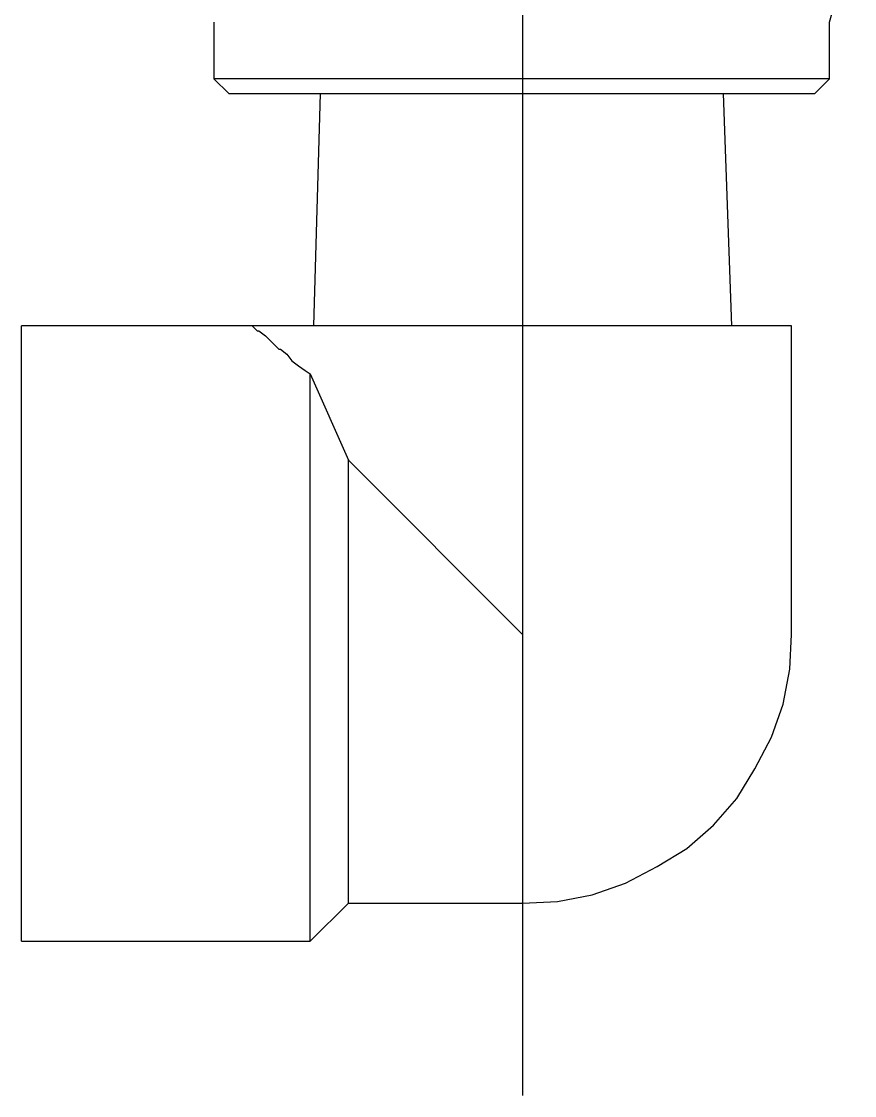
# Model space of a CAD drawing. Header units: millimetres. Extents: x -211 to 45495, y 24 to 52952.
# Drawn here: x 23138.4 to 23181.7, y 27035.4 to 27091.2 of the extents above; entities that cross this region are included whole.
import ezdxf

# ---------------------------------------------------------------- set-up
doc = ezdxf.new("R2010")
doc.units = ezdxf.units.MM
doc.layers.add('Layer2', color=7, linetype='Continuous')

# ---------------------------------------------------------------- blocks, each defined once
blk = doc.blocks.new('BLKF645')
at = {"layer": 'Layer2', "color": 7, "linetype": 'Continuous', "lineweight": 25}
for p, q in [((23150.397, 27075.355), (23150.656, 27075.097)), ((23150.656, 27075.097), (23150.742, 27075.097)), ((23150.742, 27075.097), (23151.086, 27074.838)), ((23151.086, 27074.838), (23151.431, 27074.494)), ((23151.431, 27074.494), (23151.689, 27074.236)), ((23151.689, 27074.236), (23151.775, 27074.149)), ((23151.775, 27074.149), (23151.861, 27074.149)), ((23151.861, 27074.149), (23152.206, 27073.891)), ((23152.206, 27073.891), (23152.464, 27073.547)), ((23152.464, 27073.547), (23152.808, 27073.288)), ((23152.808, 27073.288), (23153.153, 27073.03))]:
    blk.add_line(p, q, dxfattribs=at)
blk = doc.blocks.new('BLKF646')
at = {"layer": 'Layer2', "color": 7, "linetype": 'Continuous', "lineweight": 25}
for p, q in [((23177.954, 27055.721), (23178.298, 27057.529)), ((23177.351, 27053.999), (23177.954, 27055.721)), ((23176.49, 27052.363), (23177.351, 27053.999)), ((23175.543, 27050.813), (23176.49, 27052.363)), ((23174.337, 27049.435), (23175.543, 27050.813)), ((23172.959, 27048.229), (23174.337, 27049.435)), ((23171.409, 27047.282), (23172.959, 27048.229)), ((23169.773, 27046.421), (23171.409, 27047.282)), ((23168.051, 27045.818), (23169.773, 27046.421)), ((23164.434, 27045.387), (23166.242, 27045.473)), ((23166.242, 27045.473), (23168.051, 27045.818))]:
    blk.add_line(p, q, dxfattribs=at)
blk = doc.blocks.new('BLKF370')
at = {"layer": 'Layer2', "color": 7, "linetype": 'Continuous', "lineweight": 25}
for p, q in [((23180.365, 27091.114), (23181.657, 27095.764)), ((23164.434, 27095.333), (23164.434, 27035.398)), ((23148.417, 27091.114), (23148.417, 27088.186)), ((23180.365, 27088.186), (23180.365, 27091.114)), ((23180.365, 27088.186), (23148.417, 27088.186)), ((23148.417, 27088.186), (23149.192, 27087.411)), ((23179.59, 27087.411), (23180.365, 27088.186)), ((23149.192, 27087.411), (23179.59, 27087.411)), ((23153.928, 27087.411), (23153.584, 27075.355)), ((23175.284, 27075.355), (23174.854, 27087.411)), ((23138.427, 27043.407), (23138.427, 27075.355)), ((23178.384, 27075.355), (23138.427, 27075.355)), ((23178.384, 27059.338), (23178.384, 27075.355)), ((23153.153, 27073.03), (23153.411, 27072.858)), ((23153.411, 27043.407), (23153.411, 27072.858)), ((23153.411, 27072.858), (23155.392, 27068.38)), ((23155.392, 27045.387), (23155.392, 27068.38)), ((23155.392, 27068.38), (23164.434, 27059.338)), ((23178.298, 27057.529), (23178.384, 27059.338)), ((23153.411, 27043.407), (23155.392, 27045.387)), ((23155.392, 27045.387), (23164.434, 27045.387)), ((23138.427, 27043.407), (23153.411, 27043.407))]:
    blk.add_line(p, q, dxfattribs=at)
for name in ['BLKF645', 'BLKF646']:
    blk.add_blockref(name, (0, 0), dxfattribs=at)

msp = doc.modelspace()

# ---------------------------------------------------------------- block references
at = {"layer": 'Layer2', "color": 7, "linetype": 'Continuous', "lineweight": 25}
msp.add_blockref('BLKF370', (0, 0), dxfattribs=at)

doc.saveas('drawing.dxf')
